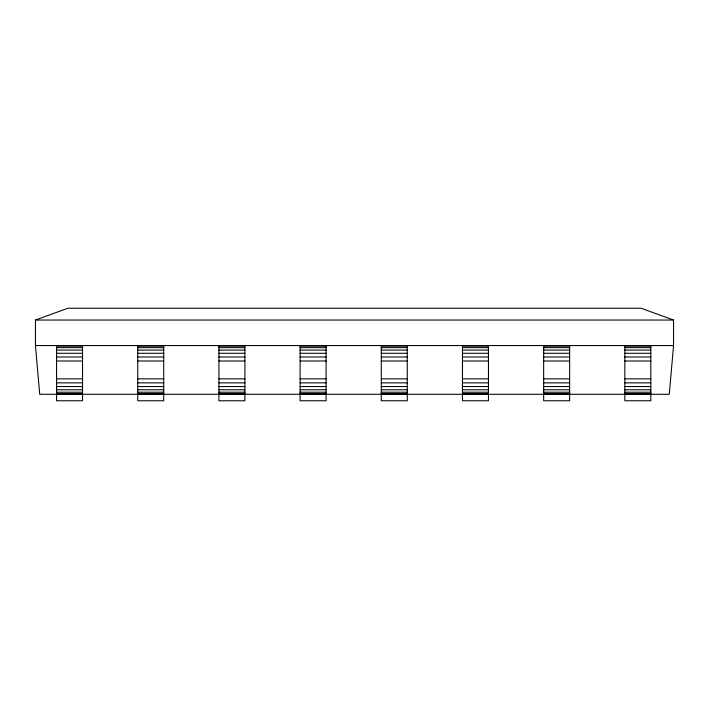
<?xml version="1.0" encoding="UTF-8"?>
<svg xmlns="http://www.w3.org/2000/svg" width="709" height="709" viewBox="0 0 709 709"><rect width="100%" height="100%" fill="white"/><g stroke="black" fill="none" stroke-linecap="round" stroke-linejoin="round"><path stroke-width="1.06" d="M299.73 394.284L39.713 394.284L35.45 345.567L35.45 320.043L67.922 308.229L641.078 308.229L673.55 320.043L673.55 345.567L669.287 394.284L326.282 394.284M35.45 320.043L673.55 320.043M35.45 345.567L673.55 345.567M56.56 346.098L82.536 346.098M137.741 346.098L163.717 346.098M218.921 346.098L244.906 346.098M300.111 346.098L326.087 346.098M381.291 346.098L407.267 346.098M462.472 346.098L488.457 346.098M543.661 346.098L569.637 346.098M624.842 346.098L650.818 346.098M56.56 347.64L82.536 347.64M137.741 347.64L163.717 347.64M218.921 347.64L244.906 347.64M300.111 347.64L326.087 347.64M381.291 347.64L407.267 347.64M462.472 347.64L488.457 347.64M543.661 347.64L569.637 347.64M624.842 347.64L650.818 347.64M56.56 350.086L82.536 350.086M137.741 350.086L163.717 350.086M218.921 350.086L244.906 350.086M300.111 350.086L326.087 350.086M381.291 350.086L407.267 350.086M462.472 350.086L488.457 350.086M543.661 350.086L569.637 350.086M624.842 350.086L650.818 350.086M56.56 353.286L82.536 353.286M137.741 353.286L163.717 353.286M218.921 353.286L244.906 353.286M300.111 353.286L326.087 353.286M381.291 353.286L407.267 353.286M462.472 353.286L488.457 353.286M543.661 353.286L569.637 353.286M624.842 353.286L650.818 353.286M56.56 356.999L82.536 356.999M137.741 356.999L163.717 356.999M218.921 356.999L244.906 356.999M300.111 356.999L326.087 356.999M381.291 356.999L407.267 356.999M462.472 356.999L488.457 356.999M543.661 356.999L569.637 356.999M624.842 356.999L650.818 356.999M56.56 360.996L82.536 360.996M137.741 360.996L163.717 360.996M218.921 360.996L244.906 360.996M300.111 360.996L326.087 360.996M381.291 360.996L407.267 360.996M462.472 360.996L488.457 360.996M543.661 360.996L569.637 360.996M624.842 360.996L650.818 360.996M56.56 378.854L82.536 378.854M137.741 378.854L163.717 378.854M218.921 378.854L244.906 378.854M300.111 378.854L326.087 378.854M381.291 378.854L407.267 378.854M462.472 378.854L488.457 378.854M543.661 378.854L569.637 378.854M624.842 378.854L650.818 378.854M56.56 382.851L82.536 382.851M137.741 382.851L163.717 382.851M218.921 382.851L244.906 382.851M300.111 382.851L326.087 382.851M381.291 382.851L407.267 382.851M462.472 382.851L488.457 382.851M543.661 382.851L569.637 382.851M624.842 382.851L650.818 382.851M56.56 386.565L82.536 386.565M137.741 386.565L163.717 386.565M218.921 386.565L244.906 386.565M300.111 386.565L326.087 386.565M381.291 386.565L407.267 386.565M462.472 386.565L488.457 386.565M543.661 386.565L569.637 386.565M624.842 386.565L650.818 386.565M56.56 389.764L82.536 389.764M137.741 389.764L163.717 389.764M218.921 389.764L244.906 389.764M300.111 389.764L326.087 389.764M381.291 389.764L407.267 389.764M462.472 389.764L488.457 389.764M543.661 389.764L569.637 389.764M624.842 389.764L650.818 389.764M56.56 392.21L82.536 392.21M137.741 392.21L163.717 392.21M218.921 392.21L244.906 392.21M300.111 392.21L326.087 392.21M381.291 392.21L407.267 392.21M462.472 392.21L488.457 392.21M543.661 392.21L569.637 392.21M624.842 392.21L650.818 392.21M56.56 393.752L82.536 393.752M137.741 393.752L163.717 393.752M218.921 393.752L244.906 393.752M300.111 393.752L326.087 393.752M381.291 393.752L407.267 393.752M462.472 393.752L488.457 393.752M543.661 393.752L569.637 393.752M624.842 393.752L650.818 393.752M300.111 394.284L326.087 394.284M650.818 345.567L650.818 400.771L624.842 400.771L624.842 345.567M569.637 345.567L569.637 400.771L543.661 400.771L543.661 345.567M488.457 345.567L488.457 400.771L462.472 400.771L462.472 345.567M407.267 345.567L407.267 400.771L381.291 400.771L381.291 345.567M326.087 345.567L326.087 400.771L300.111 400.771L300.111 345.567M244.906 345.567L244.906 400.771L218.921 400.771L218.921 345.567M163.717 345.567L163.717 400.771L137.741 400.771L137.741 345.567M82.536 345.567L82.536 400.771L56.56 400.771L56.56 345.567"/></g></svg>
